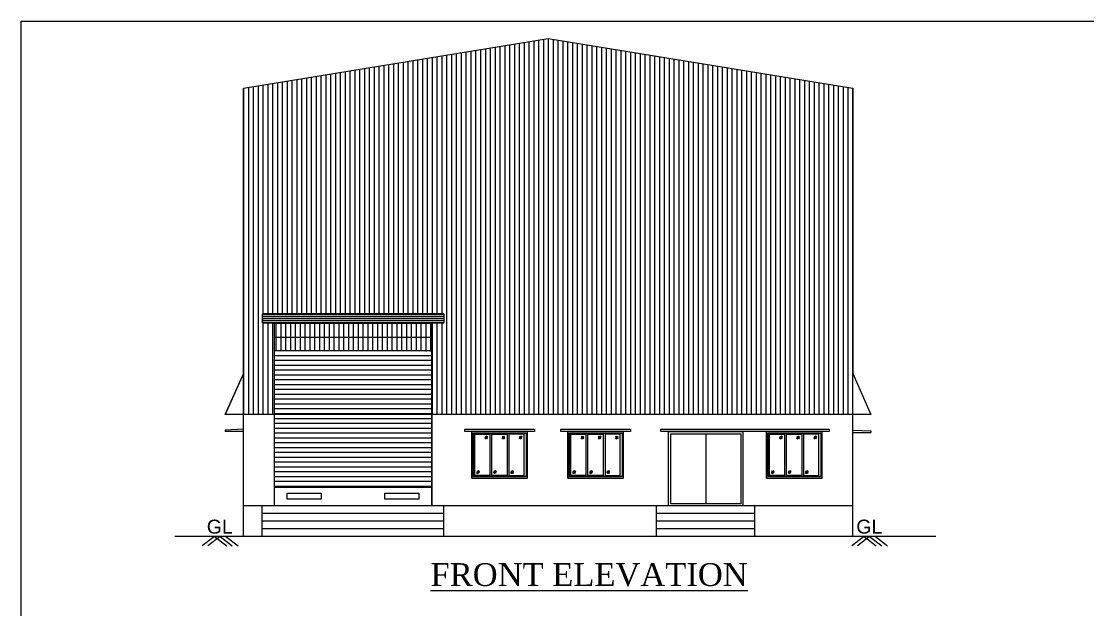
# Model space of a CAD drawing. Header units: metres. Extents: x 3660 to 3928, y -2018 to -1928.
# Drawn here: x 3790.39 to 3825.4, y -1950.69 to -1931.37 of the extents above; entities that cross this region are included whole.
import ezdxf

# ---------------------------------------------------------------- set-up
doc = ezdxf.new("R2010")
doc.units = ezdxf.units.M
doc.header["$LTSCALE"] = 2
doc.linetypes.add('CONTINOUS', pattern=[0])
doc.linetypes.add('PHANTOM', pattern=[2.5, 1.25, -0.25, 0.25, -0.25, 0.25, -0.25])
doc.layers.add('09 Text', color=9, linetype='Continuous', lineweight=15)
doc.layers.add('Line', color=3, linetype='Continuous', lineweight=25)
for name, color, linetype in [('3', 4, 'PHANTOM'), ('Footing', 7, 'Continuous'), ('OUTER_FRAME', 7, 'Continuous')]:
    doc.layers.add(name, color=color, linetype=linetype)
doc.styles.add('ANAND', font='times.ttf')
doc.styles.get("Standard").update_dxf_attribs({"font": 'arial.ttf'})

msp = doc.modelspace()

# ---------------------------------------------------------------- hatches: boundary and pattern name
at = {"layer": 'OUTER_FRAME', "linetype": 'Continuous'}
h = msp.add_hatch(dxfattribs=at)
h.set_pattern_fill('ANSI31', color=13, scale=0.05, angle=45)
h.set_pattern_definition([(90, (-123.74836, -493.84362), (-0.15875, 0), [])])
h.paths.add_polyline_path([(3817.68264, -1944.28033), (3817.68264, -1933.57033), (3807.6822, -1931.93914), (3797.68175, -1933.57033), (3797.68175, -1942.94357), (3797.68175, -1944.28033), (3798.69765, -1944.28033), (3798.69765, -1941.28033), (3798.30554, -1941.28033), (3798.30554, -1940.98033), (3804.25974, -1940.98033), (3804.25974, -1941.28033), (3803.86764, -1941.28033), (3803.86764, -1944.28033)])
h = msp.add_hatch(dxfattribs=at)
h.set_pattern_fill('ANSI31', color=34, scale=0.02, angle=135)
h.set_pattern_definition([(180, (579.65467, -1552.571085), (-1e-16, -0.0635), [])])
h.paths.add_polyline_path([(3804.25974, -1940.98033), (3800.19177, -1940.98033), (3800.19177, -1941.28033), (3804.25974, -1941.28033)])
h.paths.add_polyline_path([(3804.25974, -1940.98033), (3804.25974, -1941.28033)], flags=17)
h.paths.add_polyline_path([(3800.19177, -1940.96315), (3798.30554, -1940.99751), (3798.30554, -1941.3147), (3800.19177, -1941.28033)])
h = msp.add_hatch(dxfattribs=at)
h.set_pattern_fill('ANSI31', color=34, scale=0.05, angle=45)
h.set_pattern_definition([(90, (3217.57227, 1309.33436), (-0.15875, 0), [])])
h.paths.add_polyline_path([(3798.69765, -1941.26661), (3803.86764, -1941.29405), (3803.86764, -1942.20776), (3798.69765, -1942.18033)])
h = msp.add_hatch(dxfattribs=at)
h.set_pattern_fill('ANSI31', color=34, scale=0.05, angle=135)
h.set_pattern_definition([(180, (3217.57227, 1309.33436), (-2e-16, -0.15875), [])])
h.paths.add_polyline_path([(3798.69765, -1942.18033), (3803.86764, -1942.18033), (3803.86764, -1946.68033), (3798.69765, -1946.68033)])

# ---------------------------------------------------------------- linework, layer by layer
for p, q in [((3807.00573, -1946.3643), (3807.00573, -1944.8403)), ((3810.16169, -1946.36421), (3810.16169, -1944.84021)), ((3816.68057, -1946.3643), (3816.68057, -1944.8403)), ((3805.6428, -1945.08907), (3805.60288, -1945.05304)), ((3805.66347, -1945.08079), (3805.60901, -1945.03163)), ((3805.69481, -1945.07624), (3805.61063, -1945.00026)), ((3805.69614, -1945.0446), (3805.64167, -1944.99544)), ((3805.70227, -1945.02319), (3805.66235, -1944.98716)), ((3806.20642, -1945.08907), (3806.1665, -1945.05304)), ((3806.2271, -1945.08079), (3806.17263, -1945.03163)), ((3806.25844, -1945.07624), (3806.17425, -1945.00026)), ((3806.25976, -1945.0446), (3806.2053, -1944.99544)), ((3806.26589, -1945.02319), (3806.22597, -1944.98716)), ((3806.77004, -1945.08907), (3806.73013, -1945.05304)), ((3806.79072, -1945.08079), (3806.73625, -1945.03163)), ((3806.82206, -1945.07624), (3806.73787, -1945.00026)), ((3806.82338, -1945.0446), (3806.76892, -1944.99544)), ((3806.82951, -1945.02319), (3806.78959, -1944.98716)), ((3808.79876, -1945.08898), (3808.75885, -1945.05295)), ((3808.81944, -1945.0807), (3808.76497, -1945.03154)), ((3808.85078, -1945.07615), (3808.76659, -1945.00017)), ((3808.8521, -1945.04451), (3808.79764, -1944.99535)), ((3808.85823, -1945.0231), (3808.81831, -1944.98707)), ((3809.36238, -1945.08898), (3809.32247, -1945.05295)), ((3809.38306, -1945.0807), (3809.32859, -1945.03154)), ((3809.4144, -1945.07615), (3809.33021, -1945.00017)), ((3809.41572, -1945.04451), (3809.36126, -1944.99535)), ((3809.42185, -1945.0231), (3809.38193, -1944.98707)), ((3809.92601, -1945.08898), (3809.88609, -1945.05295)), ((3809.94668, -1945.0807), (3809.89222, -1945.03154)), ((3809.97802, -1945.07615), (3809.89383, -1945.00017)), ((3809.97935, -1945.04451), (3809.92488, -1944.99535)), ((3809.98547, -1945.0231), (3809.94556, -1944.98707)), ((3815.31764, -1945.08907), (3815.27772, -1945.05304)), ((3815.33831, -1945.08079), (3815.28385, -1945.03163)), ((3815.36966, -1945.07624), (3815.28547, -1945.00026)), ((3815.37098, -1945.0446), (3815.31652, -1944.99544)), ((3815.37711, -1945.02319), (3815.33719, -1944.98716)), ((3815.88126, -1945.08907), (3815.84135, -1945.05304)), ((3815.90194, -1945.08079), (3815.84747, -1945.03163)), ((3815.93328, -1945.07624), (3815.84909, -1945.00026)), ((3815.9346, -1945.0446), (3815.88014, -1944.99544)), ((3815.94073, -1945.02319), (3815.90081, -1944.98716)), ((3816.44489, -1945.08907), (3816.40497, -1945.05304)), ((3816.46556, -1945.08079), (3816.4111, -1945.03163)), ((3816.4969, -1945.07624), (3816.41271, -1945.00026)), ((3816.49822, -1945.0446), (3816.44376, -1944.99544)), ((3816.50435, -1945.02319), (3816.46443, -1944.98716)), ((3805.33093, -1946.18292), (3805.37, -1946.21986)), ((3805.33755, -1946.16165), (3805.39086, -1946.21206)), ((3805.3396, -1946.13005), (3805.42201, -1946.20797)), ((3805.37104, -1946.12623), (3805.42435, -1946.17663)), ((3805.3919, -1946.11843), (3805.43097, -1946.15537)), ((3805.88655, -1946.18292), (3805.92562, -1946.21986)), ((3805.89317, -1946.16165), (3805.94648, -1946.21206)), ((3805.89523, -1946.13005), (3805.97763, -1946.20797)), ((3805.92666, -1946.12623), (3805.97997, -1946.17663)), ((3805.94752, -1946.11843), (3805.9866, -1946.15537)), ((3806.45017, -1946.183), (3806.48924, -1946.21994)), ((3806.45679, -1946.16174), (3806.5101, -1946.21214)), ((3806.45885, -1946.13013), (3806.54125, -1946.20805)), ((3806.49029, -1946.12631), (3806.5436, -1946.17672)), ((3806.51115, -1946.11851), (3806.55022, -1946.15545)), ((3808.48689, -1946.18283), (3808.52596, -1946.21977)), ((3808.49351, -1946.16156), (3808.54682, -1946.21197)), ((3808.49557, -1946.12996), (3808.57797, -1946.20788)), ((3808.527, -1946.12614), (3808.58032, -1946.17654)), ((3808.54786, -1946.11834), (3808.58694, -1946.15528)), ((3809.04251, -1946.18283), (3809.08158, -1946.21977)), ((3809.04913, -1946.16156), (3809.10244, -1946.21197)), ((3809.05119, -1946.12996), (3809.13359, -1946.20788)), ((3809.08263, -1946.12614), (3809.13594, -1946.17654)), ((3809.10349, -1946.11834), (3809.14256, -1946.15528)), ((3809.60613, -1946.18291), (3809.64521, -1946.21985)), ((3809.61276, -1946.16165), (3809.66607, -1946.21205)), ((3809.61481, -1946.13004), (3809.69722, -1946.20796)), ((3809.64625, -1946.12622), (3809.69956, -1946.17663)), ((3809.66711, -1946.11842), (3809.70618, -1946.15536)), ((3815.00577, -1946.18292), (3815.04484, -1946.21986)), ((3815.01239, -1946.16165), (3815.0657, -1946.21206)), ((3815.01444, -1946.13005), (3815.09685, -1946.20797)), ((3815.04588, -1946.12623), (3815.09919, -1946.17663)), ((3815.06674, -1946.11843), (3815.10582, -1946.15537)), ((3815.56139, -1946.18292), (3815.60046, -1946.21986)), ((3815.56801, -1946.16165), (3815.62132, -1946.21206)), ((3815.57007, -1946.13005), (3815.65247, -1946.20797)), ((3815.60151, -1946.12623), (3815.65482, -1946.17663)), ((3815.62237, -1946.11843), (3815.66144, -1946.15537)), ((3816.12501, -1946.183), (3816.16409, -1946.21994)), ((3816.13163, -1946.16174), (3816.18495, -1946.21214)), ((3816.13369, -1946.13013), (3816.2161, -1946.20805)), ((3816.16513, -1946.12631), (3816.21844, -1946.17672)), ((3816.18599, -1946.11851), (3816.22506, -1946.15545))]:
    msp.add_line(p, q)
at = {"linetype": 'Continuous'}
for p, q in [((3805.17693, -1946.36424), (3807.00573, -1946.3643)), ((3808.33289, -1946.36415), (3810.16169, -1946.36421)), ((3814.85177, -1946.36424), (3816.68057, -1946.3643))]:
    msp.add_line(p, q, dxfattribs=at)
for points in [[(3842.9066, -2017.6675), (3790.3861, -2017.6675), (3790.3861, -1931.37405), (3842.9066, -1931.37405)], [(3798.69765, -1941.28033), (3803.86764, -1941.28033), (3803.86764, -1947.28033), (3798.69765, -1947.28033)], [(3806.96017, -1946.3143), (3805.22693, -1946.31424), (3805.22693, -1944.89024), (3806.96017, -1944.8903)], [(3805.76931, -1946.27856), (3805.27731, -1946.27847), (3805.27731, -1944.92607), (3805.76931, -1944.92616)], [(3806.33293, -1946.27856), (3805.83293, -1946.27856), (3805.83293, -1944.92616), (3806.33293, -1944.92616)], [(3806.39655, -1946.27856), (3806.89655, -1946.27856), (3806.89655, -1944.92616), (3806.39655, -1944.92616)], [(3810.11614, -1946.31421), (3808.38289, -1946.31415), (3808.38289, -1944.89015), (3810.11614, -1944.89021)], [(3808.92527, -1946.27847), (3808.43327, -1946.27838), (3808.43327, -1944.92598), (3808.92527, -1944.92607)], [(3809.48889, -1946.27847), (3808.98889, -1946.27847), (3808.98889, -1944.92607), (3809.48889, -1944.92607)], [(3809.55251, -1946.27847), (3810.05251, -1946.27847), (3810.05251, -1944.92607), (3809.55251, -1944.92607)], [(3816.63502, -1946.3143), (3814.90177, -1946.31424), (3814.90177, -1944.89024), (3816.63502, -1944.8903)], [(3815.44415, -1946.27856), (3814.95215, -1946.27847), (3814.95215, -1944.92607), (3815.44415, -1944.92616)], [(3816.00777, -1946.27856), (3815.50777, -1946.27856), (3815.50777, -1944.92616), (3816.00777, -1944.92616)], [(3816.07139, -1946.27856), (3816.57139, -1946.27856), (3816.57139, -1944.92616), (3816.07139, -1944.92616)]]:
    msp.add_lwpolyline(points, close=True)
for points in [[(3807.00573, -1944.8403), (3805.17693, -1944.84024), (3805.17693, -1946.36424)], [(3807.00573, -1946.3643), (3805.17693, -1946.36424), (3805.17693, -1944.84024), (3807.00573, -1944.8403)], [(3810.16169, -1944.84021), (3808.33289, -1944.84015), (3808.33289, -1946.36415)], [(3810.16169, -1946.36421), (3808.33289, -1946.36415), (3808.33289, -1944.84015), (3810.16169, -1944.84021)], [(3816.68057, -1944.8403), (3814.85177, -1944.84024), (3814.85177, -1946.36424)], [(3816.68057, -1946.3643), (3814.85177, -1946.36424), (3814.85177, -1944.84024), (3816.68057, -1944.8403)], [(3805.17693, -1946.36424), (3807.00573, -1946.3643)], [(3808.33289, -1946.36415), (3810.16169, -1946.36421)], [(3814.85177, -1946.36424), (3816.68057, -1946.3643)]]:
    msp.add_lwpolyline(points)
at = {"layer": '3', "color": 1, "linetype": 'CONTINOUS'}
for p, q in [((3797.68175, -1948.28033), (3797.68175, -1933.57033)), ((3817.68264, -1948.28033), (3817.68264, -1933.57033)), ((3818.28264, -1944.28033), (3797.08411, -1944.28033)), ((3812.85967, -1944.91033), (3812.85967, -1947.21033)), ((3817.68264, -1947.28033), (3797.68175, -1947.28033)), ((3820.4103, -1948.28033), (3795.42928, -1948.28033))]:
    msp.add_line(p, q, dxfattribs=at)
at = {"layer": '3', "color": 2, "linetype": 'CONTINOUS'}
for p, q in [((3798.30554, -1941.28033), (3798.30554, -1940.98033)), ((3804.25974, -1940.98033), (3798.30554, -1940.98033)), ((3798.30554, -1940.98033), (3798.30554, -1941.28033)), ((3804.25974, -1940.98033), (3804.25974, -1941.28033)), ((3804.25974, -1941.28033), (3798.30554, -1941.28033)), ((3798.29852, -1948.28033), (3798.29852, -1947.28033)), ((3804.26178, -1948.28033), (3804.26178, -1947.28033)), ((3811.24053, -1948.28033), (3811.24053, -1947.28033)), ((3814.47381, -1948.28033), (3814.47381, -1947.28033)), ((3804.26178, -1947.53033), (3798.29852, -1947.53033)), ((3814.47381, -1947.53033), (3811.24053, -1947.53033)), ((3804.26178, -1947.78033), (3798.29852, -1947.78033)), ((3814.47381, -1947.78033), (3811.24053, -1947.78033)), ((3804.26178, -1948.03033), (3798.29852, -1948.03033)), ((3814.47381, -1948.03033), (3811.24053, -1948.03033))]:
    msp.add_line(p, q, dxfattribs=at)
at = {"layer": '3', "color": 6, "linetype": 'ByBlock'}
for p, q in [((3797.68411, -1942.93829), (3797.08411, -1944.28033)), ((3817.68264, -1942.93829), (3818.28264, -1944.28033))]:
    msp.add_line(p, q, dxfattribs=at)
at = {"layer": '3', "color": 3, "linetype": 'CONTINOUS'}
for points in [[(3797.68175, -1944.28033), (3797.08411, -1944.28033), (3797.68175, -1942.94357), (3797.68175, -1933.57033), (3807.6822, -1931.93914), (3817.68264, -1933.57033), (3817.68264, -1942.93829), (3818.28264, -1944.28033)], [(3804.94693, -1944.76424), (3807.23573, -1944.76424), (3807.23573, -1944.84031), (3804.94693, -1944.84031)], [(3808.10289, -1944.76415), (3810.39169, -1944.76415), (3810.39169, -1944.84022), (3808.10289, -1944.84022)], [(3811.38833, -1944.76424), (3816.91057, -1944.76424), (3816.91057, -1944.84031), (3811.38833, -1944.84031)]]:
    msp.add_lwpolyline(points, close=True, dxfattribs=at)
msp.add_lwpolyline([(3798.69765, -1941.74148), (3803.86764, -1941.74148)], dxfattribs=at)
at = {"layer": '3', "color": 1, "linetype": 'CONTINOUS'}
msp.add_lwpolyline([(3797.68175, -1944.28033), (3797.08411, -1944.28033)], dxfattribs=at)
for points in [[(3811.63967, -1944.84033), (3814.07967, -1944.84033), (3814.07967, -1947.28033), (3811.63967, -1947.28033)], [(3811.70967, -1944.91033), (3814.00967, -1944.91033), (3814.00967, -1947.21033), (3811.70967, -1947.21033)]]:
    msp.add_lwpolyline(points, close=True, dxfattribs=at)
at = {"layer": 'Footing'}
for p, q in [((3797.68175, -1944.76533), (3797.08175, -1944.79033)), ((3797.08175, -1944.79033), (3797.08175, -1944.84033)), ((3797.68175, -1944.84033), (3797.08175, -1944.84033)), ((3817.68264, -1944.7933), (3818.28264, -1944.8183)), ((3818.28264, -1944.8183), (3818.28264, -1944.8683)), ((3817.68264, -1944.8683), (3818.28264, -1944.8683))]:
    msp.add_line(p, q, dxfattribs=at)
at = {"layer": 'Line', "linetype": 'ByBlock'}
for p, q in [((3796.72882, -1948.28033), (3796.3289, -1948.59502)), ((3796.91341, -1948.28033), (3796.51349, -1948.59502)), ((3796.72882, -1948.28033), (3797.12873, -1948.59502)), ((3796.91341, -1948.28033), (3797.31332, -1948.59502)), ((3797.10368, -1948.28033), (3797.5036, -1948.59502)), ((3818.05379, -1948.28033), (3817.65387, -1948.59502)), ((3818.23838, -1948.28033), (3817.83846, -1948.59502)), ((3818.05379, -1948.28033), (3818.4537, -1948.59502)), ((3818.23838, -1948.28033), (3818.63829, -1948.59502)), ((3818.42865, -1948.28033), (3818.82857, -1948.59502))]:
    msp.add_line(p, q, dxfattribs=at)
at = {"layer": 'OUTER_FRAME', "color": 34, "linetype": 'Continuous'}
for p, q in [((3803.86764, -1941.28033, 0.00073), (3798.69765, -1941.28033)), ((3798.69765, -1947.28033), (3798.69765, -1941.28033)), ((3803.86764, -1947.28033, 0.00073), (3803.86764, -1941.28033, 0.00073)), ((3803.86764, -1946.68033, 0.00073), (3798.69765, -1946.68033))]:
    msp.add_line(p, q, dxfattribs=at)
for points in [[(3799.11522, -1946.86331), (3800.23359, -1946.86331), (3800.23359, -1947.05514), (3799.11522, -1947.05514)], [(3802.32389, -1946.86331), (3803.44225, -1946.86331), (3803.44225, -1947.05514), (3802.32389, -1947.05514)]]:
    msp.add_lwpolyline(points, close=True, dxfattribs=at)

# ---------------------------------------------------------------- texts
at = {"style": 'ANAND'}
msp.add_text('%%UFRONT ELEVATION', height=0.75, dxfattribs=at).set_placement((3803.82116, -1949.90902))
at = {"layer": '09 Text', "linetype": 'ByBlock', "char_height": 0.4572, "width": 73.0155318, "attachment_point": 1}
for insert in [(3796.4756, -1947.73168), (3817.80057, -1947.73168)]:
    msp.add_mtext('\\A1;GL', dxfattribs=dict(at, insert=insert))

doc.saveas('drawing.dxf')
